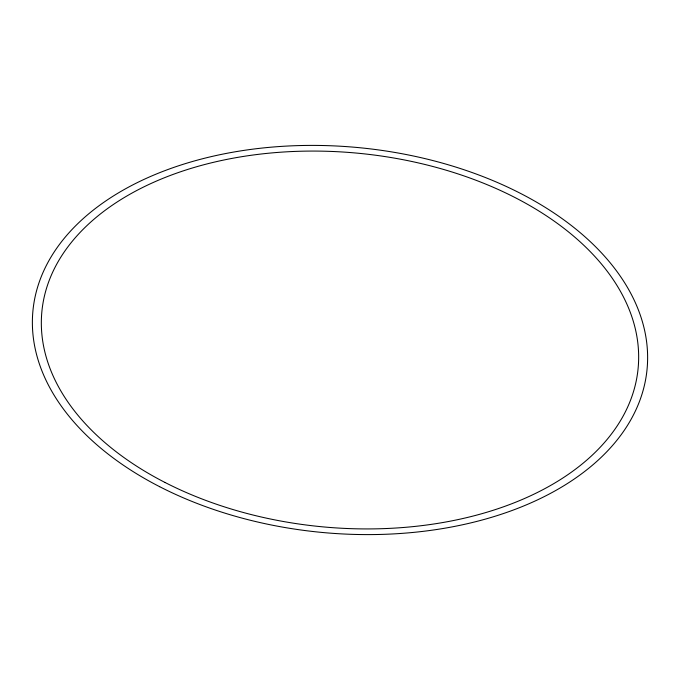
<?xml version="1.0" encoding="UTF-8"?>
<svg xmlns="http://www.w3.org/2000/svg" width="680" height="680" viewBox="0 0 680 680"><rect width="100%" height="100%" fill="white"/><g stroke="black" fill="none" stroke-linecap="round" stroke-linejoin="round"><path stroke-width="1.02" d="M159.664 486.693A308.457 193.281 5.4 0 0 646 377.392A308.457 193.281 5.4 0 0 214.336 155.916A308.457 193.281 5.4 0 0 159.664 486.693M164.917 482.417A299.472 187.646 5.4 0 0 637.083 376.303A299.472 187.646 5.4 0 0 218 161.279A299.472 187.646 5.4 0 0 164.917 482.417"/></g></svg>
